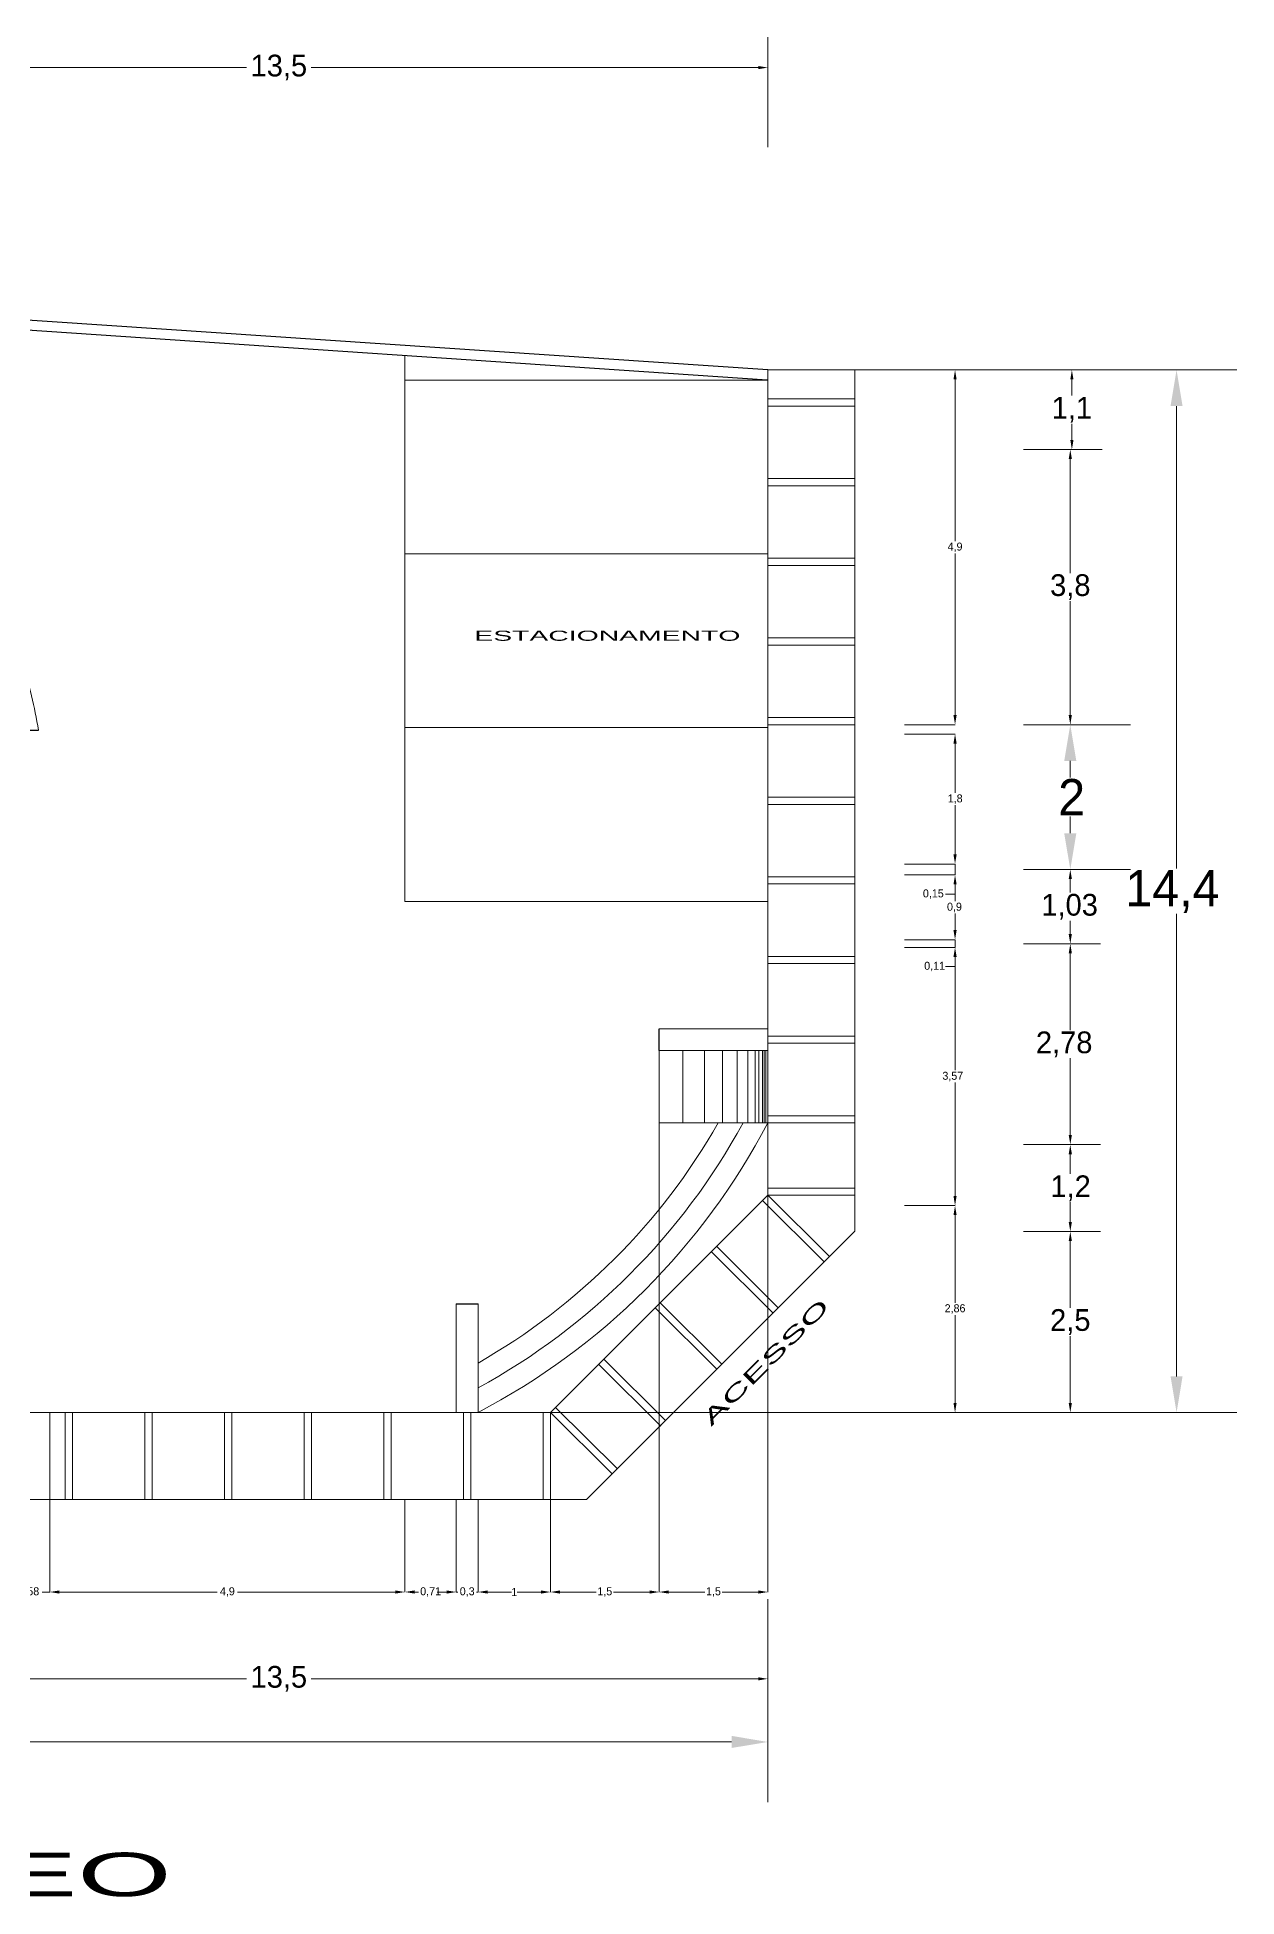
# Model space of a CAD drawing. Header units: millimetres. Extents: x 78.3 to 128, y 45 to 95.8.
# Drawn here: x 111.41 to 127.97, y 44.97 to 70.65 of the extents above; entities that cross this region are included whole.
import ezdxf

# ---------------------------------------------------------------- set-up
doc = ezdxf.new("R2010")
doc.units = ezdxf.units.MM
doc.header["$LTSCALE"] = 0.025
for name, color, linetype, lineweight in [('MURO CARGA', 6, 'Continuous', 50), ('MURO DIVISORIO', 2, 'Continuous', 25), ('NOMBRES', 54, 'Continuous', 30), ('PISOS', 3, 'Continuous', 18)]:
    doc.layers.add(name, color=color, linetype=linetype, lineweight=lineweight)
doc.styles.add('EST2', font='arial.ttf', dxfattribs={"width": 2, "height": 0.2})

msp = doc.modelspace()

# ---------------------------------------------------------------- linework, layer by layer
at = {"layer": 'MURO CARGA', "color": 1, "linetype": 'Continuous', "lineweight": 13}
for p, q in [((121.495, 69.131), (121.495, 70.65)), ((108.127, 70.23), (114.3, 70.23)), ((121.362, 70.23), (115.19, 70.23)), ((121.495, 66.054), (124.08, 66.054)), ((121.595, 66.054), (126.113, 66.054)), ((121.745, 66.054), (127.969, 66.054)), ((124.08, 65.922), (124.08, 63.688)), ((125.693, 65.922), (125.693, 65.699)), ((127.138, 65.554), (127.138, 59.166)), ((125.693, 65.087), (125.693, 65.309)), ((125.027, 64.954), (126.09, 64.954)), ((125.027, 64.954), (126.113, 64.954)), ((125.671, 64.822), (125.671, 63.249)), ((124.08, 61.287), (124.08, 63.52)), ((125.671, 61.287), (125.671, 62.859)), ((123.38, 61.154), (124.08, 61.154)), ((125.027, 61.154), (126.09, 61.154)), ((125.177, 61.154), (126.502, 61.154)), ((123.38, 61.024), (124.08, 61.024)), ((124.08, 60.892), (124.08, 60.211)), ((125.671, 60.654), (125.671, 60.424)), ((124.08, 59.362), (124.08, 60.042)), ((125.671, 59.654), (125.671, 59.884)), ((123.38, 59.229), (124.08, 59.229)), ((123.38, 59.079), (124.08, 59.079)), ((125.027, 59.154), (126.09, 59.154)), ((125.177, 59.154), (126.502, 59.154)), ((124.08, 58.947), (124.08, 58.716)), ((125.671, 59.022), (125.671, 58.837)), ((124.08, 58.317), (124.08, 58.547)), ((125.671, 58.262), (125.671, 58.447)), ((127.138, 52.154), (127.138, 58.542)), ((123.38, 58.184), (124.08, 58.184)), ((123.38, 58.079), (124.08, 58.079)), ((125.027, 58.129), (126.09, 58.129)), ((125.027, 58.129), (126.09, 58.129)), ((124.08, 57.947), (124.08, 56.381)), ((125.671, 57.997), (125.671, 56.937)), ((125.671, 55.487), (125.671, 56.547)), ((124.08, 54.646), (124.08, 56.212)), ((119.995, 55.654), (119.995, 49.175)), ((119.995, 55.654), (119.995, 49.175)), ((121.495, 55.654), (121.495, 49.175)), ((125.027, 55.354), (126.09, 55.354)), ((125.027, 55.354), (126.09, 55.354)), ((125.671, 55.222), (125.671, 54.949)), ((123.38, 54.513), (124.08, 54.513)), ((123.38, 54.513), (124.08, 54.513)), ((125.671, 54.287), (125.671, 54.559)), ((124.08, 54.381), (124.08, 53.168)), ((125.027, 54.154), (126.09, 54.154)), ((125.027, 54.154), (126.09, 54.154)), ((125.671, 54.022), (125.671, 53.099)), ((124.08, 51.787), (124.08, 52.999)), ((125.671, 51.787), (125.671, 52.709)), ((111.583, 51.654), (111.583, 49.175)), ((117.495, 51.654), (124.08, 51.654)), ((117.595, 51.654), (126.09, 51.654)), ((118.495, 51.654), (118.495, 49.175)), ((118.495, 51.654), (118.495, 49.175)), ((121.745, 51.654), (127.969, 51.654)), ((111.583, 50.454), (111.583, 49.175)), ((116.486, 50.454), (116.486, 49.175)), ((116.486, 50.454), (116.486, 49.175)), ((117.195, 50.454), (117.195, 49.175)), ((117.195, 50.415), (117.195, 49.175)), ((117.495, 50.454), (117.495, 49.175)), ((117.495, 50.454), (117.495, 49.175)), ((111.583, 49.175), (111.479, 49.175)), ((111.716, 49.175), (113.895, 49.175)), ((111.716, 49.175), (111.848, 49.175)), ((116.353, 49.175), (114.174, 49.175)), ((116.618, 49.175), (116.673, 49.175)), ((117.062, 49.175), (116.93, 49.175)), ((117.062, 49.175), (117.008, 49.175)), ((117.195, 49.175), (117.214, 49.175)), ((117.495, 49.175), (117.475, 49.175)), ((117.627, 49.175), (117.76, 49.175)), ((117.627, 49.175), (117.957, 49.175)), ((118.362, 49.175), (118.033, 49.175)), ((118.627, 49.175), (119.124, 49.175)), ((119.862, 49.175), (119.366, 49.175)), ((120.127, 49.175), (120.624, 49.175)), ((121.362, 49.175), (120.866, 49.175)), ((121.495, 49.075), (121.495, 47.557)), ((121.495, 48.925), (121.495, 46.273)), ((108.127, 47.976), (114.3, 47.976)), ((121.362, 47.976), (115.19, 47.976)), ((120.995, 47.104), (103.007, 47.104))]:
    msp.add_line(p, q, dxfattribs=at)
at = {"layer": 'MURO CARGA', "color": 1, "linetype": 'Continuous', "lineweight": 13, "ltscale": 0.025}
for p, q in [((124.08, 59.362), (124.08, 59.494)), ((123.38, 59.229), (124.08, 59.229)), ((123.38, 59.079), (124.08, 59.079)), ((124.08, 59.229), (124.08, 59.079)), ((124.08, 58.947), (124.08, 58.814)), ((124.08, 58.814), (123.947, 58.814)), ((124.08, 58.317), (124.08, 58.449)), ((123.38, 58.184), (124.08, 58.184)), ((123.38, 58.079), (124.08, 58.079)), ((124.08, 58.184), (124.08, 58.079)), ((124.08, 57.814), (123.947, 57.814)), ((124.08, 57.947), (124.08, 57.814))]:
    msp.add_line(p, q, dxfattribs=at)
at = {"layer": 'MURO CARGA', "color": 1, "linetype": 'Continuous'}
for points in [[(121.362, 70.252), (121.362, 70.208), (121.495, 70.23)], [(124.058, 65.922), (124.102, 65.922), (124.08, 66.054)], [(125.671, 65.922), (125.715, 65.922), (125.693, 66.054)], [(127.055, 65.554), (127.221, 65.554), (127.138, 66.054)], [(125.671, 65.087), (125.715, 65.087), (125.693, 64.954)], [(125.649, 64.822), (125.693, 64.822), (125.671, 64.954)], [(124.058, 61.287), (124.102, 61.287), (124.08, 61.154)], [(125.587, 60.654), (125.754, 60.654), (125.671, 61.154)], [(125.649, 61.287), (125.693, 61.287), (125.671, 61.154)], [(124.058, 60.892), (124.102, 60.892), (124.08, 61.024)], [(125.587, 59.654), (125.754, 59.654), (125.671, 59.154)], [(124.058, 59.362), (124.102, 59.362), (124.08, 59.229)], [(124.058, 58.947), (124.102, 58.947), (124.08, 59.079)], [(125.649, 59.022), (125.693, 59.022), (125.671, 59.154)], [(124.058, 58.317), (124.102, 58.317), (124.08, 58.184)], [(124.058, 57.947), (124.102, 57.947), (124.08, 58.079)], [(125.649, 58.262), (125.693, 58.262), (125.671, 58.129)], [(125.649, 57.997), (125.693, 57.997), (125.671, 58.129)], [(125.649, 55.487), (125.693, 55.487), (125.671, 55.354)], [(125.649, 55.222), (125.693, 55.222), (125.671, 55.354)], [(124.058, 54.646), (124.102, 54.646), (124.08, 54.513)], [(124.058, 54.381), (124.102, 54.381), (124.08, 54.513)], [(125.649, 54.287), (125.693, 54.287), (125.671, 54.154)], [(125.649, 54.022), (125.693, 54.022), (125.671, 54.154)], [(127.055, 52.154), (127.221, 52.154), (127.138, 51.654)], [(124.058, 51.787), (124.102, 51.787), (124.08, 51.654)], [(125.649, 51.787), (125.693, 51.787), (125.671, 51.654)], [(111.716, 49.197), (111.716, 49.153), (111.583, 49.175)], [(111.716, 49.197), (111.716, 49.153), (111.583, 49.175)], [(116.353, 49.197), (116.353, 49.153), (116.486, 49.175)], [(116.618, 49.197), (116.618, 49.153), (116.486, 49.175)], [(117.062, 49.197), (117.062, 49.153), (117.195, 49.175)], [(117.062, 49.197), (117.062, 49.153), (117.195, 49.175)], [(117.627, 49.197), (117.627, 49.153), (117.495, 49.175)], [(117.627, 49.197), (117.627, 49.153), (117.495, 49.175)], [(118.362, 49.197), (118.362, 49.153), (118.495, 49.175)], [(118.627, 49.197), (118.627, 49.153), (118.495, 49.175)], [(119.862, 49.197), (119.862, 49.153), (119.995, 49.175)], [(120.127, 49.197), (120.127, 49.153), (119.995, 49.175)], [(121.362, 49.197), (121.362, 49.153), (121.495, 49.175)], [(121.362, 47.998), (121.362, 47.954), (121.495, 47.976)], [(120.995, 47.188), (120.995, 47.021), (121.495, 47.104)]]:
    msp.add_solid(points, dxfattribs=at)
at = {"layer": 'MURO CARGA', "color": 1, "linetype": 'Continuous', "ltscale": 0.025}
for points in [[(124.058, 59.362), (124.102, 59.362), (124.08, 59.229)], [(124.058, 58.947), (124.102, 58.947), (124.08, 59.079)], [(124.058, 58.317), (124.102, 58.317), (124.08, 58.184)], [(124.058, 57.947), (124.102, 57.947), (124.08, 58.079)]]:
    msp.add_solid(points, dxfattribs=at)
at = {"layer": 'MURO DIVISORIO'}
for p, q in [((121.495, 66.054), (82.895, 68.654)), ((121.486, 65.914), (82.886, 68.514)), ((109.597, 61.079), (111.426, 61.079)), ((119.995, 56.654), (119.995, 56.954)), ((117.195, 53.154), (117.495, 53.154))]:
    msp.add_line(p, q, dxfattribs=at)
at = {"layer": 'MURO DIVISORIO', "linetype": 'Continuous', "lineweight": 15}
msp.add_arc((105.349, 60.101), 6.155, 9.1429, 18.1379, dxfattribs=at)
at = {"layer": 'PISOS', "linetype": 'Continuous'}
for p, q in [((116.486, 66.251), (116.486, 58.714)), ((122.695, 66.054), (122.695, 54.157)), ((121.486, 65.914), (116.486, 65.914)), ((121.495, 65.654), (122.695, 65.654)), ((121.495, 65.654), (122.695, 65.654)), ((121.495, 65.554), (122.695, 65.554)), ((121.495, 64.554), (122.695, 64.554)), ((121.495, 64.454), (122.695, 64.454)), ((121.486, 63.514), (116.486, 63.514)), ((121.495, 63.454), (122.695, 63.454)), ((121.495, 63.454), (122.695, 63.454)), ((121.495, 63.454), (122.695, 63.454)), ((121.495, 63.354), (122.695, 63.354)), ((121.495, 62.354), (122.695, 62.354)), ((121.495, 62.254), (122.695, 62.254)), ((121.495, 61.254), (122.695, 61.254)), ((121.495, 61.254), (122.695, 61.254)), ((121.495, 61.154), (122.695, 61.154)), ((121.486, 61.114), (116.486, 61.114)), ((121.495, 60.154), (122.695, 60.154)), ((121.495, 60.054), (122.695, 60.054)), ((121.495, 59.054), (122.695, 59.054)), ((121.495, 59.054), (122.695, 59.054)), ((121.495, 58.954), (122.695, 58.954)), ((121.486, 58.714), (116.486, 58.714)), ((121.495, 57.954), (122.695, 57.954)), ((121.495, 57.854), (122.695, 57.854)), ((121.495, 56.854), (122.695, 56.854)), ((121.495, 56.854), (122.695, 56.854)), ((120.32, 56.654), (120.32, 55.654)), ((120.62, 56.654), (120.62, 55.654)), ((120.87, 56.654), (120.87, 55.654)), ((121.07, 56.654), (121.07, 55.654)), ((121.22, 56.654), (121.22, 55.654)), ((121.32, 56.654), (121.32, 55.654)), ((121.37, 56.654), (121.37, 55.654)), ((121.42, 56.654), (121.42, 55.654)), ((121.445, 56.654), (121.445, 55.654)), ((121.47, 56.654), (121.47, 55.654)), ((121.495, 56.754), (122.695, 56.754)), ((121.495, 56.654), (121.495, 55.654)), ((121.495, 55.754), (122.695, 55.754)), ((121.495, 55.754), (122.695, 55.754)), ((121.495, 55.654), (122.695, 55.654)), ((121.495, 54.754), (122.695, 54.754)), ((118.495, 51.654), (121.495, 54.654)), ((121.424, 54.583), (122.275, 53.737)), ((121.495, 54.654), (122.695, 54.654)), ((121.495, 54.654), (122.346, 53.808)), ((118.992, 50.454), (122.695, 54.157)), ((120.79, 53.945), (121.64, 53.099)), ((120.719, 53.874), (121.57, 53.028)), ((120.719, 53.874), (121.57, 53.028)), ((119.943, 53.094), (120.794, 52.248)), ((120.014, 53.165), (120.864, 52.319)), ((119.167, 52.315), (120.018, 51.468)), ((119.167, 52.315), (120.018, 51.468)), ((119.167, 52.315), (120.018, 51.468)), ((119.238, 52.386), (120.089, 51.539)), ((111.795, 51.654), (118.495, 51.654)), ((111.795, 51.654), (111.795, 50.454)), ((111.795, 51.654), (111.795, 50.454)), ((111.895, 51.654), (111.895, 50.454)), ((112.895, 51.654), (112.895, 50.454)), ((112.895, 51.654), (112.895, 50.454)), ((112.895, 51.654), (112.895, 50.454)), ((112.995, 51.654), (112.995, 50.454)), ((113.995, 51.654), (113.995, 50.454)), ((114.095, 51.654), (114.095, 50.454)), ((115.095, 51.654), (115.095, 50.454)), ((115.095, 51.654), (115.095, 50.454)), ((115.195, 51.654), (115.195, 50.454)), ((116.195, 51.654), (116.195, 50.454)), ((116.295, 51.654), (116.295, 50.454)), ((117.295, 51.654), (117.295, 50.454)), ((117.295, 51.654), (117.295, 50.454)), ((117.395, 51.654), (117.395, 50.454)), ((118.395, 51.654), (118.395, 50.454)), ((118.495, 51.654), (119.346, 50.808)), ((118.566, 51.725), (119.416, 50.879))]:
    msp.add_line(p, q, dxfattribs=at)
at = {"layer": 'PISOS', "color": 1, "linetype": 'Continuous'}
for p, q in [((121.495, 66.054), (121.495, 49.175)), ((119.995, 56.654), (119.995, 49.175)), ((118.495, 51.654), (118.495, 49.175))]:
    msp.add_line(p, q, dxfattribs=at)
at = {"layer": 'PISOS', "color": 3}
for p, q in [((119.995, 56.954), (121.495, 56.954)), ((119.995, 56.654), (121.495, 56.654)), ((119.995, 55.654), (121.495, 55.654)), ((117.195, 51.654), (117.195, 53.154)), ((117.495, 51.654), (117.495, 53.154))]:
    msp.add_line(p, q, dxfattribs=at)
at = {"layer": 'PISOS'}
for p, q in [((82.895, 51.654), (118.495, 51.654)), ((82.895, 50.454), (118.992, 50.454))]:
    msp.add_line(p, q, dxfattribs=at)
at = {"layer": 'PISOS', "color": 1}
for p, q in [((117.195, 49.175), (117.195, 50.454)), ((117.495, 49.175), (117.495, 50.454))]:
    msp.add_line(p, q, dxfattribs=at)
at = {"layer": 'PISOS', "linetype": 'Continuous'}
for radius, start, end in [(9.489, 297.6587, 332.3413), (9.189, 298.6435, 331.3565), (8.889, 299.7051, 330.2949)]:
    msp.add_arc((113.09, 60.059), radius, start, end, dxfattribs=at)

# ---------------------------------------------------------------- texts
at = {"ltscale": 0.025, "style": 'EST2', "width": 2}
msp.add_text('PLANTA BAIXA TÉRREO', height=0.6, dxfattribs=at).set_placement((93.891, 44.974))
at = {"layer": 'MURO CARGA', "color": 1, "linetype": 'Continuous', "attachment_point": 5}
for s, insert, char_height in [('13,5', (114.745, 70.23), 0.3), ('1,1', (125.693, 65.504), 0.3), ('4,9', (124.08, 63.604), 0.1105), ('3,8', (125.671, 63.054), 0.3), ('2,86', (124.08, 53.084), 0.1105), ('2,5', (125.671, 52.904), 0.3), ('0,58', (111.293, 49.175), 0.1105), ('4,9', (114.034, 49.175), 0.1105), ('0,71', (116.84, 49.175), 0.1105), ('0,3', (117.345, 49.175), 0.1105), ('1', (117.995, 49.175), 0.111), ('1,5', (119.245, 49.175), 0.1105), ('1,5', (120.745, 49.175), 0.1105), ('13,5', (114.745, 47.976), 0.3)]:
    msp.add_mtext(s, dxfattribs=dict(at, insert=insert, char_height=char_height))
at = {"layer": 'MURO CARGA', "color": 1, "linetype": 'Continuous', "ltscale": 0.025, "char_height": 0.1105, "attachment_point": 5}
for s, insert in [('0,15', (123.78, 58.814)), ('0,11', (123.798, 57.814))]:
    msp.add_mtext(s, dxfattribs=dict(at, insert=insert))
at = {"layer": 'NOMBRES', "color": 0, "ltscale": 0.025, "style": 'EST2', "width": 2}
msp.add_text('ESTACIONAMENTO', height=0.14, dxfattribs=at).set_placement((117.444, 62.313))
at = {"layer": 'NOMBRES', "color": 1}
for s, height, p in [('2', 0.5, (125.504, 59.904)), ('1,8', 0.1105, (123.979, 60.081)), ('14,4', 0.5, (126.43, 58.646)), ('1,03', 0.3, (125.271, 58.517)), ('0,9', 0.1105, (123.969, 58.585)), ('2,78', 0.3, (125.196, 56.617)), ('3,57', 0.1105, (123.905, 56.25)), ('1,2', 0.3, (125.396, 54.629))]:
    msp.add_text(s, height=height, dxfattribs=at).set_placement(p)
at = {"layer": 'NOMBRES', "color": 0, "ltscale": 0.025, "style": 'EST2', "width": 2}
msp.add_text('ACESSO', height=0.2, rotation=45, dxfattribs=at).set_placement((120.713, 51.456))

doc.saveas('drawing.dxf')
